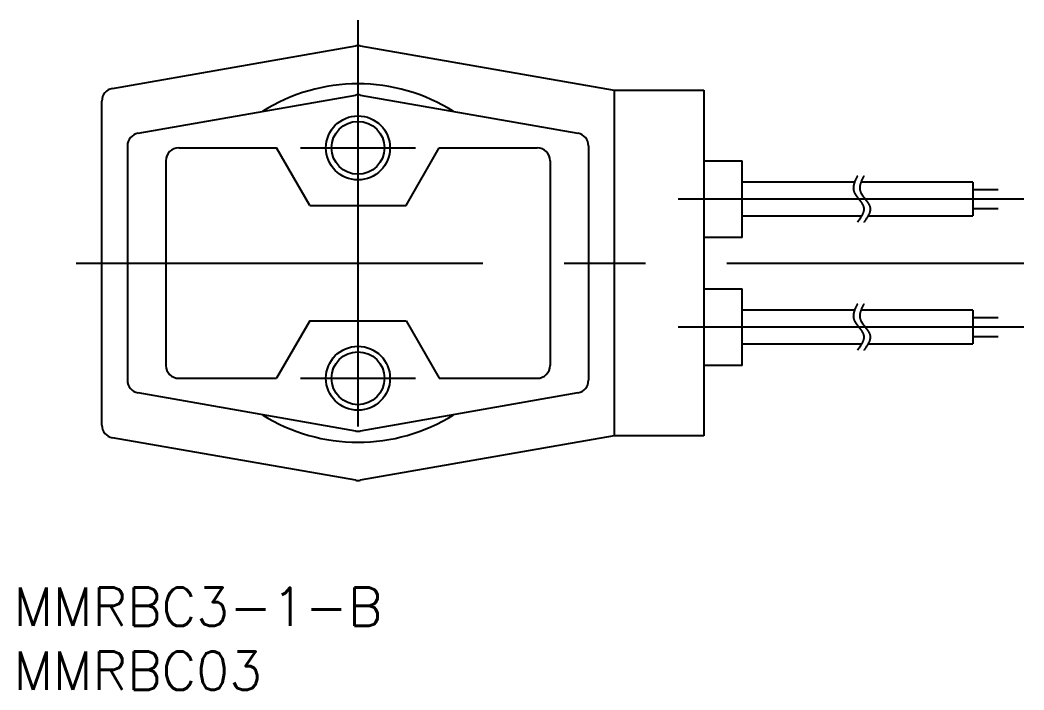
# Model space of a CAD drawing. Extents: x -115 to 17, y -88 to 127.
# Drawn here: x -115.3 to -36.9, y -87.9 to -35.6 of the extents above; entities that cross this region are included whole.
import ezdxf

# ---------------------------------------------------------------- set-up
doc = ezdxf.new("R2010")
doc.units = 0
doc.linetypes.add('CENTER', pattern=[50.8, 31.75, -6.35, 6.35, -6.35])
doc.layers.get('0').update_dxf_attribs({"linetype": 'CONTINUOUS'})
doc.layers.add('CENTER', color=1, linetype='CONTINUOUS')
doc.styles.get("Standard").update_dxf_attribs({"font": 'txt.shx', "height": 3, "bigfont": 'bigfont.shx'})

# ---------------------------------------------------------------- blocks, each defined once
blk = doc.blocks.new('*U2')
at = {"color": 7, "linetype": 'CONTINUOUS'}
blk.add_text('MMRBC3-1-B', height=3, dxfattribs=at).set_placement((-115.778, -82.922))
blk = doc.blocks.new('*U3')
at = {"color": 7, "linetype": 'CONTINUOUS'}
blk.add_text('MMRBC03', height=3, dxfattribs=at).set_placement((-115.778, -87.922))

msp = doc.modelspace()

# ---------------------------------------------------------------- linework, layer by layer
at = {"color": 7, "linetype": 'CONTINUOUS'}
for p, q in [((-108.052, -40.928), (-89.052, -37.603)), ((-88.708, -37.603), (-68.88, -41.073)), ((-106.052, -44.428), (-89.052, -41.453)), ((-88.708, -41.453), (-71.708, -44.428)), ((-68.88, -41.073), (-61.88, -41.073)), ((-68.88, -41.073), (-68.88, -68.073)), ((-61.88, -41.073), (-61.88, -68.073)), ((-108.88, -67.233), (-108.88, -41.913)), ((-106.88, -45.413), (-106.88, -63.733)), ((-70.88, -45.413), (-70.88, -63.733)), ((-102.88, -45.573), (-95.231, -45.573)), ((-92.633, -50.073), (-95.231, -45.573)), ((-85.127, -50.073), (-82.529, -45.573)), ((-82.529, -45.573), (-74.88, -45.573)), ((-103.88, -46.573), (-103.88, -62.573)), ((-73.88, -46.573), (-73.88, -62.573)), ((-61.88, -46.573), (-58.88, -46.573)), ((-58.88, -52.573), (-58.88, -46.573)), ((-50.107, -48.258), (-58.88, -48.258)), ((-40.88, -48.258), (-49.607, -48.258)), ((-40.88, -48.258), (-40.88, -50.888)), ((-40.88, -48.823), (-38.88, -48.823)), ((-92.633, -50.073), (-85.127, -50.073)), ((-58.88, -50.888), (-49.552, -50.888)), ((-49.052, -50.888), (-40.88, -50.888)), ((-38.88, -50.323), (-40.88, -50.323)), ((-58.88, -52.573), (-61.88, -52.573)), ((-61.88, -56.573), (-58.88, -56.573)), ((-58.88, -62.573), (-58.88, -56.573)), ((-50.107, -58.258), (-58.88, -58.258)), ((-40.88, -58.258), (-49.607, -58.258)), ((-40.88, -58.258), (-40.88, -60.888)), ((-92.633, -59.073), (-95.231, -63.573)), ((-92.633, -59.073), (-85.127, -59.073)), ((-85.127, -59.073), (-82.529, -63.573)), ((-40.88, -58.823), (-38.88, -58.823)), ((-38.88, -60.323), (-40.88, -60.323)), ((-58.88, -60.888), (-49.552, -60.888)), ((-49.052, -60.888), (-40.88, -60.888)), ((-58.88, -62.573), (-61.88, -62.573)), ((-102.88, -63.573), (-95.231, -63.573)), ((-82.529, -63.573), (-74.88, -63.573)), ((-89.052, -67.693), (-106.052, -64.718)), ((-71.708, -64.718), (-88.708, -67.693)), ((-68.88, -68.073), (-88.708, -71.543)), ((-61.88, -68.073), (-68.88, -68.073)), ((-89.052, -71.543), (-108.052, -68.218))]:
    msp.add_line(p, q, dxfattribs=at)
at = {"color": 3}
for points in [[(-49.88, -47.758, 0), (-49.89, -47.779, 0), (-49.901, -47.799, 0), (-49.911, -47.82, 0), (-49.921, -47.841, 0), (-49.931, -47.861, 0), (-49.941, -47.882, 0), (-49.951, -47.903, 0), (-49.961, -47.923, 0), (-49.971, -47.944, 0), (-49.981, -47.965, 0), (-49.991, -47.985, 0), (-50, -48.006, 0), (-50.01, -48.026, 0), (-50.019, -48.047, 0), (-50.029, -48.068, 0), (-50.038, -48.088, 0), (-50.047, -48.109, 0), (-50.056, -48.129, 0), (-50.064, -48.15, 0), (-50.073, -48.17, 0), (-50.081, -48.191, 0), (-50.089, -48.211, 0), (-50.097, -48.232, 0), (-50.105, -48.252, 0), (-50.112, -48.272, 0), (-50.119, -48.293, 0), (-50.126, -48.313, 0), (-50.133, -48.333, 0), (-50.14, -48.354, 0), (-50.146, -48.374, 0), (-50.152, -48.394, 0), (-50.157, -48.414, 0), (-50.163, -48.434, 0), (-50.168, -48.454, 0), (-50.172, -48.474, 0), (-50.177, -48.495, 0), (-50.181, -48.514, 0), (-50.184, -48.535, 0), (-50.188, -48.554, 0), (-50.191, -48.574, 0), (-50.193, -48.594, 0), (-50.196, -48.614, 0), (-50.197, -48.634, 0), (-50.199, -48.653, 0), (-50.2, -48.673, 0), (-50.2, -48.693, 0), (-50.201, -48.712, 0), (-50.2, -48.732, 0), (-50.2, -48.751, 0), (-50.199, -48.77, 0), (-50.197, -48.79, 0), (-50.195, -48.809, 0), (-50.192, -48.828, 0), (-50.189, -48.847, 0), (-50.185, -48.867, 0), (-50.181, -48.886, 0), (-50.177, -48.905, 0), (-50.172, -48.924, 0), (-50.166, -48.943, 0), (-50.16, -48.961, 0), (-50.153, -48.98, 0), (-50.146, -48.999, 0), (-50.139, -49.017, 0), (-50.131, -49.036, 0), (-50.123, -49.055, 0), (-50.114, -49.073, 0), (-50.105, -49.092, 0), (-50.095, -49.11, 0), (-50.086, -49.129, 0), (-50.075, -49.147, 0), (-50.065, -49.165, 0), (-50.054, -49.184, 0), (-50.043, -49.202, 0), (-50.032, -49.22, 0), (-50.02, -49.238, 0), (-50.009, -49.256, 0), (-49.997, -49.274, 0), (-49.984, -49.292, 0), (-49.972, -49.31, 0), (-49.959, -49.328, 0), (-49.946, -49.346, 0), (-49.933, -49.364, 0), (-49.92, -49.382, 0), (-49.907, -49.4, 0), (-49.894, -49.418, 0), (-49.88, -49.436, 0), (-49.866, -49.454, 0), (-49.853, -49.472, 0), (-49.839, -49.489, 0), (-49.825, -49.507, 0), (-49.811, -49.525, 0), (-49.797, -49.543, 0), (-49.784, -49.561, 0), (-49.77, -49.578, 0), (-49.756, -49.596, 0), (-49.742, -49.614, 0), (-49.728, -49.632, 0), (-49.715, -49.649, 0), (-49.701, -49.667, 0), (-49.688, -49.685, 0), (-49.674, -49.702, 0), (-49.661, -49.72, 0), (-49.648, -49.738, 0), (-49.635, -49.755, 0), (-49.622, -49.773, 0), (-49.609, -49.791, 0), (-49.597, -49.809, 0), (-49.585, -49.826, 0), (-49.573, -49.844, 0), (-49.561, -49.862, 0), (-49.549, -49.88, 0), (-49.538, -49.898, 0), (-49.527, -49.915, 0), (-49.516, -49.933, 0), (-49.506, -49.951, 0), (-49.496, -49.969, 0), (-49.486, -49.987, 0), (-49.477, -50.005, 0), (-49.468, -50.022, 0), (-49.459, -50.04, 0), (-49.451, -50.058, 0), (-49.443, -50.076, 0), (-49.435, -50.094, 0), (-49.429, -50.112, 0), (-49.422, -50.13, 0), (-49.416, -50.149, 0), (-49.41, -50.167, 0), (-49.405, -50.185, 0), (-49.401, -50.203, 0), (-49.397, -50.221, 0), (-49.393, -50.24, 0), (-49.39, -50.258, 0), (-49.388, -50.276, 0), (-49.386, -50.295, 0), (-49.385, -50.313, 0), (-49.384, -50.332, 0), (-49.383, -50.35, 0), (-49.384, -50.369, 0), (-49.384, -50.387, 0), (-49.386, -50.406, 0), (-49.387, -50.425, 0), (-49.39, -50.443, 0), (-49.392, -50.462, 0), (-49.395, -50.481, 0), (-49.399, -50.5, 0), (-49.403, -50.519, 0), (-49.407, -50.538, 0), (-49.412, -50.556, 0), (-49.417, -50.575, 0), (-49.423, -50.594, 0), (-49.429, -50.613, 0), (-49.435, -50.632, 0), (-49.442, -50.651, 0), (-49.449, -50.67, 0), (-49.457, -50.689, 0), (-49.465, -50.709, 0), (-49.473, -50.728, 0), (-49.481, -50.747, 0), (-49.49, -50.766, 0), (-49.499, -50.785, 0), (-49.509, -50.804, 0), (-49.518, -50.824, 0), (-49.528, -50.843, 0), (-49.538, -50.862, 0), (-49.549, -50.882, 0), (-49.56, -50.901, 0), (-49.571, -50.92, 0), (-49.582, -50.94, 0), (-49.593, -50.959, 0), (-49.605, -50.978, 0), (-49.617, -50.998, 0), (-49.629, -51.017, 0), (-49.641, -51.037, 0), (-49.653, -51.056, 0), (-49.666, -51.075, 0), (-49.678, -51.095, 0), (-49.691, -51.114, 0), (-49.704, -51.134, 0), (-49.717, -51.153, 0), (-49.73, -51.173, 0), (-49.743, -51.193, 0), (-49.757, -51.212, 0), (-49.77, -51.231, 0), (-49.784, -51.251, 0), (-49.797, -51.271, 0), (-49.811, -51.29, 0), (-49.825, -51.31, 0), (-49.839, -51.329, 0), (-49.852, -51.349, 0), (-49.866, -51.368, 0), (-49.88, -51.388, 0)], [(-49.38, -47.758, 0), (-49.39, -47.779, 0), (-49.401, -47.799, 0), (-49.411, -47.82, 0), (-49.421, -47.841, 0), (-49.431, -47.861, 0), (-49.441, -47.882, 0), (-49.451, -47.903, 0), (-49.461, -47.923, 0), (-49.471, -47.944, 0), (-49.481, -47.965, 0), (-49.491, -47.985, 0), (-49.5, -48.006, 0), (-49.51, -48.026, 0), (-49.519, -48.047, 0), (-49.529, -48.068, 0), (-49.538, -48.088, 0), (-49.547, -48.109, 0), (-49.556, -48.129, 0), (-49.564, -48.15, 0), (-49.573, -48.17, 0), (-49.581, -48.191, 0), (-49.589, -48.211, 0), (-49.597, -48.232, 0), (-49.605, -48.252, 0), (-49.612, -48.272, 0), (-49.619, -48.293, 0), (-49.626, -48.313, 0), (-49.633, -48.333, 0), (-49.64, -48.354, 0), (-49.646, -48.374, 0), (-49.652, -48.394, 0), (-49.657, -48.414, 0), (-49.663, -48.434, 0), (-49.668, -48.454, 0), (-49.672, -48.474, 0), (-49.677, -48.495, 0), (-49.681, -48.514, 0), (-49.684, -48.535, 0), (-49.688, -48.554, 0), (-49.691, -48.574, 0), (-49.693, -48.594, 0), (-49.696, -48.614, 0), (-49.697, -48.634, 0), (-49.699, -48.653, 0), (-49.7, -48.673, 0), (-49.7, -48.693, 0), (-49.701, -48.712, 0), (-49.7, -48.732, 0), (-49.7, -48.751, 0), (-49.699, -48.77, 0), (-49.697, -48.79, 0), (-49.695, -48.809, 0), (-49.692, -48.828, 0), (-49.689, -48.847, 0), (-49.685, -48.867, 0), (-49.681, -48.886, 0), (-49.677, -48.905, 0), (-49.672, -48.924, 0), (-49.666, -48.943, 0), (-49.66, -48.961, 0), (-49.653, -48.98, 0), (-49.646, -48.999, 0), (-49.639, -49.017, 0), (-49.631, -49.036, 0), (-49.623, -49.055, 0), (-49.614, -49.073, 0), (-49.605, -49.092, 0), (-49.595, -49.11, 0), (-49.586, -49.129, 0), (-49.575, -49.147, 0), (-49.565, -49.165, 0), (-49.554, -49.184, 0), (-49.543, -49.202, 0), (-49.532, -49.22, 0), (-49.52, -49.238, 0), (-49.509, -49.256, 0), (-49.497, -49.274, 0), (-49.484, -49.292, 0), (-49.472, -49.31, 0), (-49.459, -49.328, 0), (-49.446, -49.346, 0), (-49.433, -49.364, 0), (-49.42, -49.382, 0), (-49.407, -49.4, 0), (-49.394, -49.418, 0), (-49.38, -49.436, 0), (-49.366, -49.454, 0), (-49.353, -49.472, 0), (-49.339, -49.489, 0), (-49.325, -49.507, 0), (-49.311, -49.525, 0), (-49.297, -49.543, 0), (-49.284, -49.561, 0), (-49.27, -49.578, 0), (-49.256, -49.596, 0), (-49.242, -49.614, 0), (-49.228, -49.632, 0), (-49.215, -49.649, 0), (-49.201, -49.667, 0), (-49.188, -49.685, 0), (-49.174, -49.702, 0), (-49.161, -49.72, 0), (-49.148, -49.738, 0), (-49.135, -49.755, 0), (-49.122, -49.773, 0), (-49.109, -49.791, 0), (-49.097, -49.809, 0), (-49.085, -49.826, 0), (-49.073, -49.844, 0), (-49.061, -49.862, 0), (-49.049, -49.88, 0), (-49.038, -49.898, 0), (-49.027, -49.915, 0), (-49.016, -49.933, 0), (-49.006, -49.951, 0), (-48.996, -49.969, 0), (-48.986, -49.987, 0), (-48.977, -50.005, 0), (-48.968, -50.022, 0), (-48.959, -50.04, 0), (-48.951, -50.058, 0), (-48.943, -50.076, 0), (-48.935, -50.094, 0), (-48.929, -50.112, 0), (-48.922, -50.13, 0), (-48.916, -50.149, 0), (-48.91, -50.167, 0), (-48.905, -50.185, 0), (-48.901, -50.203, 0), (-48.897, -50.221, 0), (-48.893, -50.24, 0), (-48.89, -50.258, 0), (-48.888, -50.276, 0), (-48.886, -50.295, 0), (-48.885, -50.313, 0), (-48.884, -50.332, 0), (-48.883, -50.35, 0), (-48.884, -50.369, 0), (-48.884, -50.387, 0), (-48.886, -50.406, 0), (-48.887, -50.425, 0), (-48.89, -50.443, 0), (-48.892, -50.462, 0), (-48.895, -50.481, 0), (-48.899, -50.5, 0), (-48.903, -50.519, 0), (-48.907, -50.538, 0), (-48.912, -50.556, 0), (-48.917, -50.575, 0), (-48.923, -50.594, 0), (-48.929, -50.613, 0), (-48.935, -50.632, 0), (-48.942, -50.651, 0), (-48.949, -50.67, 0), (-48.957, -50.689, 0), (-48.965, -50.709, 0), (-48.973, -50.728, 0), (-48.981, -50.747, 0), (-48.99, -50.766, 0), (-48.999, -50.785, 0), (-49.009, -50.804, 0), (-49.018, -50.824, 0), (-49.028, -50.843, 0), (-49.038, -50.862, 0), (-49.049, -50.882, 0), (-49.06, -50.901, 0), (-49.071, -50.92, 0), (-49.082, -50.94, 0), (-49.093, -50.959, 0), (-49.105, -50.978, 0), (-49.117, -50.998, 0), (-49.129, -51.017, 0), (-49.141, -51.037, 0), (-49.153, -51.056, 0), (-49.166, -51.075, 0), (-49.178, -51.095, 0), (-49.191, -51.114, 0), (-49.204, -51.134, 0), (-49.217, -51.153, 0), (-49.23, -51.173, 0), (-49.243, -51.193, 0), (-49.257, -51.212, 0), (-49.27, -51.231, 0), (-49.284, -51.251, 0), (-49.297, -51.271, 0), (-49.311, -51.29, 0), (-49.325, -51.31, 0), (-49.339, -51.329, 0), (-49.352, -51.349, 0), (-49.366, -51.368, 0), (-49.38, -51.388, 0)], [(-49.88, -57.758, 0), (-49.89, -57.779, 0), (-49.901, -57.799, 0), (-49.911, -57.82, 0), (-49.921, -57.841, 0), (-49.931, -57.861, 0), (-49.941, -57.882, 0), (-49.951, -57.903, 0), (-49.961, -57.923, 0), (-49.971, -57.944, 0), (-49.981, -57.965, 0), (-49.991, -57.985, 0), (-50, -58.006, 0), (-50.01, -58.026, 0), (-50.019, -58.047, 0), (-50.029, -58.068, 0), (-50.038, -58.088, 0), (-50.047, -58.109, 0), (-50.056, -58.129, 0), (-50.064, -58.15, 0), (-50.073, -58.17, 0), (-50.081, -58.191, 0), (-50.089, -58.211, 0), (-50.097, -58.232, 0), (-50.105, -58.252, 0), (-50.112, -58.272, 0), (-50.119, -58.293, 0), (-50.126, -58.313, 0), (-50.133, -58.333, 0), (-50.14, -58.354, 0), (-50.146, -58.374, 0), (-50.152, -58.394, 0), (-50.157, -58.414, 0), (-50.163, -58.434, 0), (-50.168, -58.454, 0), (-50.172, -58.474, 0), (-50.177, -58.495, 0), (-50.181, -58.514, 0), (-50.184, -58.535, 0), (-50.188, -58.554, 0), (-50.191, -58.574, 0), (-50.193, -58.594, 0), (-50.196, -58.614, 0), (-50.197, -58.634, 0), (-50.199, -58.653, 0), (-50.2, -58.673, 0), (-50.2, -58.693, 0), (-50.201, -58.712, 0), (-50.2, -58.732, 0), (-50.2, -58.751, 0), (-50.199, -58.77, 0), (-50.197, -58.79, 0), (-50.195, -58.809, 0), (-50.192, -58.828, 0), (-50.189, -58.847, 0), (-50.185, -58.867, 0), (-50.181, -58.886, 0), (-50.177, -58.905, 0), (-50.172, -58.924, 0), (-50.166, -58.943, 0), (-50.16, -58.961, 0), (-50.153, -58.98, 0), (-50.146, -58.999, 0), (-50.139, -59.017, 0), (-50.131, -59.036, 0), (-50.123, -59.055, 0), (-50.114, -59.073, 0), (-50.105, -59.092, 0), (-50.095, -59.11, 0), (-50.086, -59.129, 0), (-50.075, -59.147, 0), (-50.065, -59.165, 0), (-50.054, -59.184, 0), (-50.043, -59.202, 0), (-50.032, -59.22, 0), (-50.02, -59.238, 0), (-50.009, -59.256, 0), (-49.997, -59.274, 0), (-49.984, -59.292, 0), (-49.972, -59.31, 0), (-49.959, -59.328, 0), (-49.946, -59.346, 0), (-49.933, -59.364, 0), (-49.92, -59.382, 0), (-49.907, -59.4, 0), (-49.894, -59.418, 0), (-49.88, -59.436, 0), (-49.866, -59.454, 0), (-49.853, -59.472, 0), (-49.839, -59.489, 0), (-49.825, -59.507, 0), (-49.811, -59.525, 0), (-49.797, -59.543, 0), (-49.784, -59.561, 0), (-49.77, -59.578, 0), (-49.756, -59.596, 0), (-49.742, -59.614, 0), (-49.728, -59.632, 0), (-49.715, -59.649, 0), (-49.701, -59.667, 0), (-49.688, -59.685, 0), (-49.674, -59.702, 0), (-49.661, -59.72, 0), (-49.648, -59.738, 0), (-49.635, -59.755, 0), (-49.622, -59.773, 0), (-49.609, -59.791, 0), (-49.597, -59.809, 0), (-49.585, -59.826, 0), (-49.573, -59.844, 0), (-49.561, -59.862, 0), (-49.549, -59.88, 0), (-49.538, -59.898, 0), (-49.527, -59.915, 0), (-49.516, -59.933, 0), (-49.506, -59.951, 0), (-49.496, -59.969, 0), (-49.486, -59.987, 0), (-49.477, -60.005, 0), (-49.468, -60.022, 0), (-49.459, -60.04, 0), (-49.451, -60.058, 0), (-49.443, -60.076, 0), (-49.435, -60.094, 0), (-49.429, -60.112, 0), (-49.422, -60.13, 0), (-49.416, -60.149, 0), (-49.41, -60.167, 0), (-49.405, -60.185, 0), (-49.401, -60.203, 0), (-49.397, -60.221, 0), (-49.393, -60.24, 0), (-49.39, -60.258, 0), (-49.388, -60.276, 0), (-49.386, -60.295, 0), (-49.385, -60.313, 0), (-49.384, -60.332, 0), (-49.383, -60.35, 0), (-49.384, -60.369, 0), (-49.384, -60.387, 0), (-49.386, -60.406, 0), (-49.387, -60.425, 0), (-49.39, -60.443, 0), (-49.392, -60.462, 0), (-49.395, -60.481, 0), (-49.399, -60.5, 0), (-49.403, -60.519, 0), (-49.407, -60.538, 0), (-49.412, -60.556, 0), (-49.417, -60.575, 0), (-49.423, -60.594, 0), (-49.429, -60.613, 0), (-49.435, -60.632, 0), (-49.442, -60.651, 0), (-49.449, -60.67, 0), (-49.457, -60.689, 0), (-49.465, -60.709, 0), (-49.473, -60.728, 0), (-49.481, -60.747, 0), (-49.49, -60.766, 0), (-49.499, -60.785, 0), (-49.509, -60.804, 0), (-49.518, -60.824, 0), (-49.528, -60.843, 0), (-49.538, -60.862, 0), (-49.549, -60.882, 0), (-49.56, -60.901, 0), (-49.571, -60.92, 0), (-49.582, -60.94, 0), (-49.593, -60.959, 0), (-49.605, -60.978, 0), (-49.617, -60.998, 0), (-49.629, -61.017, 0), (-49.641, -61.037, 0), (-49.653, -61.056, 0), (-49.666, -61.075, 0), (-49.678, -61.095, 0), (-49.691, -61.114, 0), (-49.704, -61.134, 0), (-49.717, -61.153, 0), (-49.73, -61.173, 0), (-49.743, -61.193, 0), (-49.757, -61.212, 0), (-49.77, -61.231, 0), (-49.784, -61.251, 0), (-49.797, -61.271, 0), (-49.811, -61.29, 0), (-49.825, -61.31, 0), (-49.839, -61.329, 0), (-49.852, -61.349, 0), (-49.866, -61.368, 0), (-49.88, -61.388, 0)], [(-49.38, -57.758, 0), (-49.39, -57.779, 0), (-49.401, -57.799, 0), (-49.411, -57.82, 0), (-49.421, -57.841, 0), (-49.431, -57.861, 0), (-49.441, -57.882, 0), (-49.451, -57.903, 0), (-49.461, -57.923, 0), (-49.471, -57.944, 0), (-49.481, -57.965, 0), (-49.491, -57.985, 0), (-49.5, -58.006, 0), (-49.51, -58.026, 0), (-49.519, -58.047, 0), (-49.529, -58.068, 0), (-49.538, -58.088, 0), (-49.547, -58.109, 0), (-49.556, -58.129, 0), (-49.564, -58.15, 0), (-49.573, -58.17, 0), (-49.581, -58.191, 0), (-49.589, -58.211, 0), (-49.597, -58.232, 0), (-49.605, -58.252, 0), (-49.612, -58.272, 0), (-49.619, -58.293, 0), (-49.626, -58.313, 0), (-49.633, -58.333, 0), (-49.64, -58.354, 0), (-49.646, -58.374, 0), (-49.652, -58.394, 0), (-49.657, -58.414, 0), (-49.663, -58.434, 0), (-49.668, -58.454, 0), (-49.672, -58.474, 0), (-49.677, -58.495, 0), (-49.681, -58.514, 0), (-49.684, -58.535, 0), (-49.688, -58.554, 0), (-49.691, -58.574, 0), (-49.693, -58.594, 0), (-49.696, -58.614, 0), (-49.697, -58.634, 0), (-49.699, -58.653, 0), (-49.7, -58.673, 0), (-49.7, -58.693, 0), (-49.701, -58.712, 0), (-49.7, -58.732, 0), (-49.7, -58.751, 0), (-49.699, -58.77, 0), (-49.697, -58.79, 0), (-49.695, -58.809, 0), (-49.692, -58.828, 0), (-49.689, -58.847, 0), (-49.685, -58.867, 0), (-49.681, -58.886, 0), (-49.677, -58.905, 0), (-49.672, -58.924, 0), (-49.666, -58.943, 0), (-49.66, -58.961, 0), (-49.653, -58.98, 0), (-49.646, -58.999, 0), (-49.639, -59.017, 0), (-49.631, -59.036, 0), (-49.623, -59.055, 0), (-49.614, -59.073, 0), (-49.605, -59.092, 0), (-49.595, -59.11, 0), (-49.586, -59.129, 0), (-49.575, -59.147, 0), (-49.565, -59.165, 0), (-49.554, -59.184, 0), (-49.543, -59.202, 0), (-49.532, -59.22, 0), (-49.52, -59.238, 0), (-49.509, -59.256, 0), (-49.497, -59.274, 0), (-49.484, -59.292, 0), (-49.472, -59.31, 0), (-49.459, -59.328, 0), (-49.446, -59.346, 0), (-49.433, -59.364, 0), (-49.42, -59.382, 0), (-49.407, -59.4, 0), (-49.394, -59.418, 0), (-49.38, -59.436, 0), (-49.366, -59.454, 0), (-49.353, -59.472, 0), (-49.339, -59.489, 0), (-49.325, -59.507, 0), (-49.311, -59.525, 0), (-49.297, -59.543, 0), (-49.284, -59.561, 0), (-49.27, -59.578, 0), (-49.256, -59.596, 0), (-49.242, -59.614, 0), (-49.228, -59.632, 0), (-49.215, -59.649, 0), (-49.201, -59.667, 0), (-49.188, -59.685, 0), (-49.174, -59.702, 0), (-49.161, -59.72, 0), (-49.148, -59.738, 0), (-49.135, -59.755, 0), (-49.122, -59.773, 0), (-49.109, -59.791, 0), (-49.097, -59.809, 0), (-49.085, -59.826, 0), (-49.073, -59.844, 0), (-49.061, -59.862, 0), (-49.049, -59.88, 0), (-49.038, -59.898, 0), (-49.027, -59.915, 0), (-49.016, -59.933, 0), (-49.006, -59.951, 0), (-48.996, -59.969, 0), (-48.986, -59.987, 0), (-48.977, -60.005, 0), (-48.968, -60.022, 0), (-48.959, -60.04, 0), (-48.951, -60.058, 0), (-48.943, -60.076, 0), (-48.935, -60.094, 0), (-48.929, -60.112, 0), (-48.922, -60.13, 0), (-48.916, -60.149, 0), (-48.91, -60.167, 0), (-48.905, -60.185, 0), (-48.901, -60.203, 0), (-48.897, -60.221, 0), (-48.893, -60.24, 0), (-48.89, -60.258, 0), (-48.888, -60.276, 0), (-48.886, -60.295, 0), (-48.885, -60.313, 0), (-48.884, -60.332, 0), (-48.883, -60.35, 0), (-48.884, -60.369, 0), (-48.884, -60.387, 0), (-48.886, -60.406, 0), (-48.887, -60.425, 0), (-48.89, -60.443, 0), (-48.892, -60.462, 0), (-48.895, -60.481, 0), (-48.899, -60.5, 0), (-48.903, -60.519, 0), (-48.907, -60.538, 0), (-48.912, -60.556, 0), (-48.917, -60.575, 0), (-48.923, -60.594, 0), (-48.929, -60.613, 0), (-48.935, -60.632, 0), (-48.942, -60.651, 0), (-48.949, -60.67, 0), (-48.957, -60.689, 0), (-48.965, -60.709, 0), (-48.973, -60.728, 0), (-48.981, -60.747, 0), (-48.99, -60.766, 0), (-48.999, -60.785, 0), (-49.009, -60.804, 0), (-49.018, -60.824, 0), (-49.028, -60.843, 0), (-49.038, -60.862, 0), (-49.049, -60.882, 0), (-49.06, -60.901, 0), (-49.071, -60.92, 0), (-49.082, -60.94, 0), (-49.093, -60.959, 0), (-49.105, -60.978, 0), (-49.117, -60.998, 0), (-49.129, -61.017, 0), (-49.141, -61.037, 0), (-49.153, -61.056, 0), (-49.166, -61.075, 0), (-49.178, -61.095, 0), (-49.191, -61.114, 0), (-49.204, -61.134, 0), (-49.217, -61.153, 0), (-49.23, -61.173, 0), (-49.243, -61.193, 0), (-49.257, -61.212, 0), (-49.27, -61.231, 0), (-49.284, -61.251, 0), (-49.297, -61.271, 0), (-49.311, -61.29, 0), (-49.325, -61.31, 0), (-49.339, -61.329, 0), (-49.352, -61.349, 0), (-49.366, -61.368, 0), (-49.38, -61.388, 0)]]:
    msp.add_polyline3d(points, dxfattribs=at)
at = {"color": 3, "linetype": 'CONTINUOUS'}
for centre in [(-88.88, -45.573), (-88.88, -63.573)]:
    msp.add_circle(centre, 2.5, dxfattribs=at)
at = {"color": 7, "linetype": 'CONTINUOUS'}
for centre in [(-88.88, -45.573), (-88.88, -63.573)]:
    msp.add_circle(centre, 2.067, dxfattribs=at)
for centre, radius, start, end in [((-88.88, -38.588), 1, 80.07375, 99.92625), ((-88.88, -54.573), 14, 57.77607, 122.22393), ((-107.88, -41.913), 1, 99.92625, 180), ((-88.88, -42.438), 1, 80.07375, 99.92625), ((-105.88, -45.413), 1, 99.92625, 180), ((-71.88, -45.413), 1, 0, 80.07375), ((-102.88, -46.573), 1, 90, 180), ((-74.88, -46.573), 1, 0, 90), ((-102.88, -62.573), 1, 180, 270), ((-74.88, -62.573), 1, 270, 0), ((-105.88, -63.733), 1, 180, 260.07375), ((-71.88, -63.733), 1, 279.92625, 0), ((-88.88, -54.573), 14, 237.77607, 302.22393), ((-107.88, -67.233), 1, 180, 260.07375), ((-88.88, -66.708), 1, 260.07375, 279.92625), ((-88.88, -70.558), 1, 260.07375, 279.92625)]:
    msp.add_arc(centre, radius, start, end, dxfattribs=at)
at = {"layer": 'CENTER', "color": 1, "linetype": 'CENTER'}
for p, q in [((-88.88, -35.588), (-88.88, -73.558)), ((-93.38, -45.573), (-84.38, -45.573)), ((-36.88, -49.573), (-63.88, -49.573)), ((-110.88, -54.573), (-36.88, -54.573)), ((-36.88, -59.573), (-63.88, -59.573)), ((-93.38, -63.573), (-84.38, -63.573))]:
    msp.add_line(p, q, dxfattribs=at)

# ---------------------------------------------------------------- block references
at = {"color": 7, "linetype": 'CONTINUOUS'}
for name in ['*U2', '*U3']:
    msp.add_blockref(name, (0, 0), dxfattribs=at)

doc.saveas('drawing.dxf')
